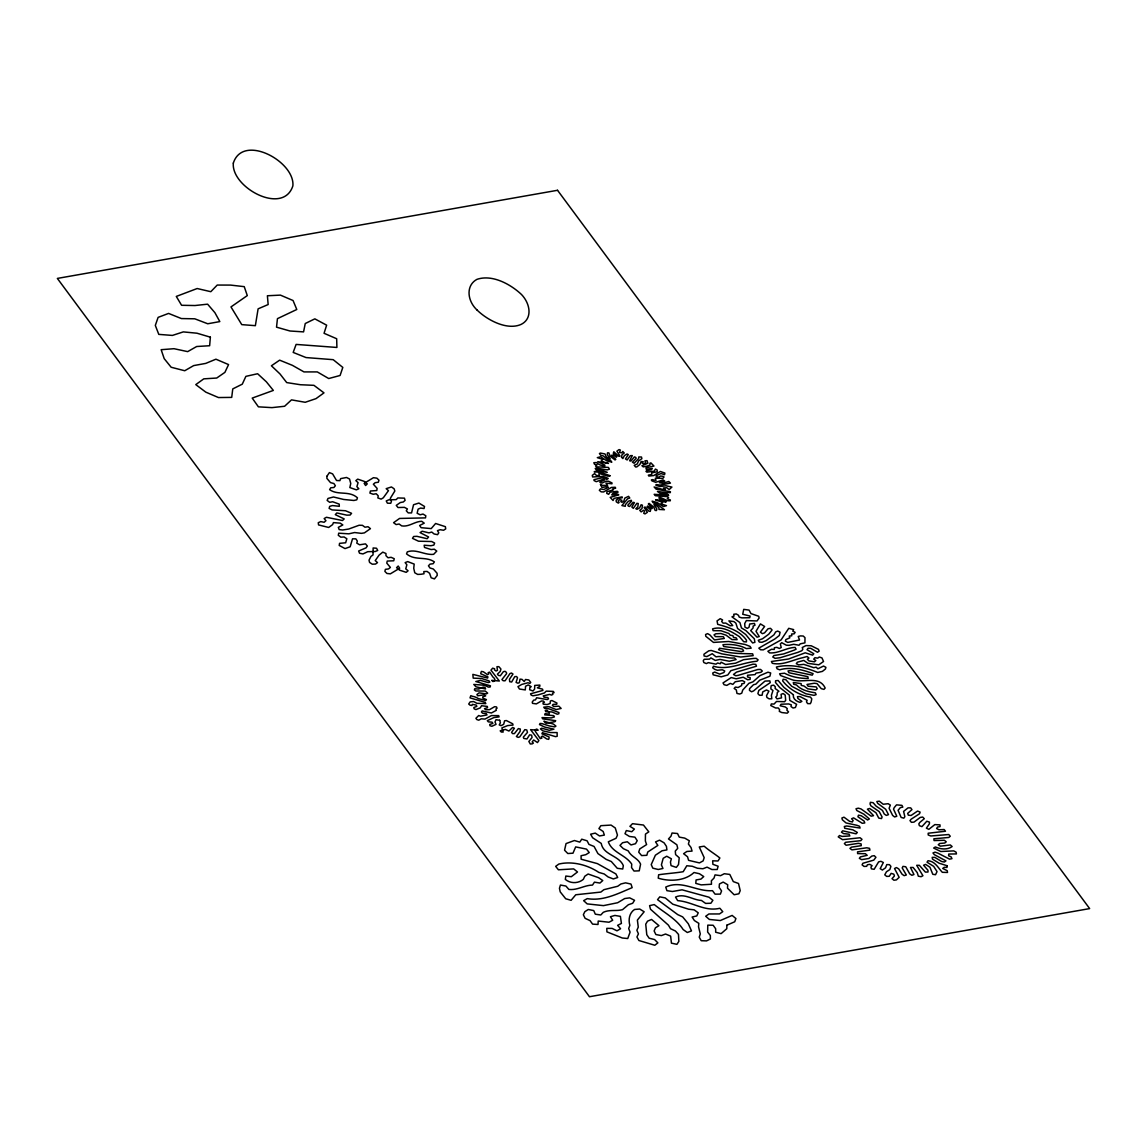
<?xml version="1.0" encoding="UTF-8"?>
<svg xmlns="http://www.w3.org/2000/svg" width="1147" height="1147" viewBox="0 0 1147 1147"><rect width="100%" height="100%" fill="white"/><g stroke="black" fill="none" stroke-linecap="round" stroke-linejoin="round"><path stroke-width="1.5" d="M621.545 457.237L622.85 458.571L624.441 455.56L627.079 453.997L628.298 454.585L625.459 458.915L627.137 459.947L630.291 455.674L632.312 455.574L629.588 460.793L630.95 461.065L634.377 456.907L635.71 457.352L636.198 458.241L632.441 462.212L634.148 463.245L638.621 458.628L638.793 456.936L641.488 457.036L641.876 458.671L638.607 460.908L637.216 464.033L634.219 465.295L635.581 467.001L636.843 466.872L639.854 464.478L641.144 461.481L643.238 461.725L642.048 463.073L644.069 463.789L645.689 462.657L644.872 460.865L647.037 460.635L647.869 463.259L641.919 465.682L643.281 466.915A19.155 11.642 14.6 0 1 646.851 466.198L650.034 465.065L649.89 463.316L650.879 462.872L653.976 466.04L645.947 467.847L646.335 469.367L652.227 468.406L651.396 469.725L646.679 470.714L645.962 471.345L646.865 472.148L654.148 471.202L655.453 469.066L657.217 470.069L657.159 471.747L651.711 472.908L651.711 474.485L648.313 475.159L648.858 476.048L653.747 475.561L660.371 471.46L664.873 473.066L664.572 474.715L661.03 473.525L656.213 475.69L656.256 476.564L658.937 477.224L660.428 475.991L662.866 476.306L664.027 476.951L662.88 478.342L655.31 478.184L656.027 480.507L652.371 479.618L651.324 480.005L651.94 480.88L655.697 482.299L663.066 479.919L664.701 481.037L659.339 482.686L662.737 483.274L668.758 481.468L670.436 483.088L660.07 485.109L656.041 484.536L656.012 485.396L660.041 486.486L665.977 485.783L671.913 487.074L669.16 489.597L666.751 487.733L663.382 488.005L665.446 489.468L664.6 490.013L654.12 486.988L656.141 489.152L670.422 491.762L670.292 492.608L666.393 492.665L657.446 491.461L660.285 493.468L667.024 494.013L668.701 495.246L654.177 494.328L655.381 495.705L667.497 496.68L668.586 497.382L667.253 498.687L670.378 499.977L670.221 500.809L667.54 500.737L660.328 497.425L659.023 497.454L659.095 498.343L666.278 501.64L665.618 502.3L660.629 500.207L655.568 499.891L662.823 502.429L660.944 503.877L666.479 505.641L663.367 506.573L657.016 502.443L652.113 501.167L653.26 502.873L655.998 503.433L664.443 509.741L658.98 509.44L658.908 507.705L655.238 504.551L653.919 504.58L656.858 508.895L656.5 510.53L655.138 510.415L653.776 507.132L649.059 503.39L648.313 504.006L652.428 508.092L651.682 508.695L647.611 506.028L647.109 506.759L650.65 509.87L650.249 511.39L648.887 511.189L645.274 507.074L644.084 507.318L647.381 512.336L644.987 513.928L643.754 513.34L644.571 510.988L643.51 510.257L641.159 511.892L639.754 510.329L641.99 508.565L642.435 505.21L641.116 504.752L639.639 507.82L637.001 509.34L635.811 508.723L637.832 506.802L638.248 503.519L636.872 503.318L633.33 508.336L631.839 507.017L634.449 502.615L633.087 502.329L629.631 506.487L628.284 506.085L627.825 505.196L631.553 501.167L631.266 500.278L628.355 501.268L625.43 504.637L625.287 506.3L621.875 505.569L627.624 498.744L629.803 498.027L628.556 496.336L624.785 498.099L623.782 501.325L621.946 502.314L620.799 501.655L621.918 500.278L619.882 499.633L618.219 500.752L619.093 502.529L618.29 503.103L616.269 501.841L616.154 500.106L618.563 498.4L622.19 497.769L622.161 496.895L614.089 498.328L613.072 500.522L610.175 497.368L618.778 494.859L617.731 494.128L611.81 494.974L612.67 493.654A9.807 5.95 14.6 0 1 616.154 492.852L618.133 492.077L617.215 491.289L610.018 492.192L608.67 494.314L606.734 493.382L606.992 491.705L613.315 489.898L612.498 489.081L615.681 488.149L615.208 487.26L611.38 487.446L603.623 491.963L601.143 491.848L599.336 490.299L600.411 488.88L603.652 489.525L608.426 487.375L607.408 486.629L601.888 487.446L600.397 484.22L602.404 485.41L607.595 485.353L605.96 483.102L611.939 483.805L611.996 482.944L608.555 481.253L605.903 481.224L602.075 483.059L599.809 482.17L604.512 479.962L603.551 479.188L596.239 481.683L594.003 480.521L593.974 479.661L600.784 478.084L603.265 477.754L606.82 479.417L608.254 478.428L603.236 476.406L592.612 476.966L592.311 475.331L594.576 473.611L596.612 475.589L599.193 475.503L598.906 473.381L607.967 476.163L610.29 475.79L600.684 472.32L594.175 471.804L596.942 470.729L607.25 472.349L601.315 469.826L595.867 469.324L595.221 468.463L596.34 468.134L607.207 469.869L609.387 469.18L608.44 467.431L596.44 466.843L595.594 466.026L597.057 464.836L594.605 464.392L593.816 462.7L596.397 462.542L598.347 463.99A8.344 5.075 14.6 0 0 602.132 465.567L604.827 465.969L604.827 465.094L597.773 461.682L608.455 463.431L602.361 461.596L601.214 460.936L602.978 459.46L597.3 457.639L600.655 456.735L606.921 460.951L611.81 462.112L610.562 460.42L607.881 459.918L603.351 455.961L600.655 455.216L599.437 453.524L600.426 453.065L605.014 453.968L606.161 456.592L608.942 458.958L610.204 458.814L607.222 454.513L607.509 452.836L608.856 452.893L610.218 456.248L615.05 459.933L615.796 459.33L611.509 455.302L613.459 455.115L616.34 457.223L616.914 456.52L613.301 453.366L613.817 451.789L618.778 456.262L620.011 456.076L616.885 451.158L619.065 449.581L620.369 450.068L619.466 452.42L621.803 452.836L622.735 451.459L624.269 452.993L622.004 454.771L621.545 457.237M793.38 694.795C792.606 698.881 796.548 701.534 800.061 702.365L801.896 701.376L797.868 698.408L797.452 696.63L800.09 696.573L807.13 700.287L806.47 701.864L807.646 703.627L810.327 703.67L811.101 702.136L811.789 698.81L810.413 697.089C799.731 695.412 789.193 689.333 782.655 680.874L783.157 679.239L785.896 679.727L791.674 686.25L805.811 693.763L813.969 695.354L816.134 694.623L815.331 692.831C808.649 691.741 801.266 690.236 796.462 684.917L793.724 684.272L793.28 682.479L801.151 683.626L801.237 685.376L803.961 685.992L807.76 688.831L815.861 689.978L817.223 688.687L816.205 686.91L808.105 686.221L807.001 684.458L814.27 683.239L817.008 683.583L821.252 688.644L823.947 689.376L825.166 688.014C818.772 674.493 802.04 684.257 790.713 679.239L780.591 675.569L779.602 673.791L784.519 673.203C791.602 677.045 800.162 678.537 808.205 678.436L807.818 676.658L788.835 672.716L788.032 670.938L790.527 670.594L812.205 675.153L813.108 673.662C802.8 669.733 790.713 666.55 779.702 669.805L777.107 668.816L776.404 667.024C790.326 663.654 804.778 667.11 817.696 672.457L822.385 671.396L825.439 669.002L825.897 667.353L823.575 666.049L817.868 668.773L816.134 667.153L813.797 667.683L803.746 664.342L798.728 664.902L796.319 663.669L797.337 662.22L803.789 660.428L807.947 663.339L818.772 664.83L823.532 661.475L821.955 657.905L819.302 657.016L817.653 658.134L814.9 657.718L813.739 659.109L815.847 660.572L814.413 661.819L808.95 660.901L807.345 659.238L808.95 658.077L807.101 656.5L802.728 657.704C792.763 659.797 782.928 665.676 772.304 663.296L771.429 661.504L788.519 659.009L805.223 652.815L812.621 655.138L813.782 653.747L807.044 649.718L808.033 648.256L810.7 648.313L817.496 652.256L819.144 651.123L818.428 649.345L811.187 645.761L805.94 645.603L802.269 647.525L802.843 649.317L801.782 650.736L797.724 652.399L780.075 657.747L775.057 658.335L772.777 656.987L773.867 655.568L783.602 653.933L794.183 650.134L796.104 649.202L795.086 647.424C786.312 647.625 778.713 653.546 769.594 652.901L767.873 651.267L771.544 649.274L774.254 649.446L774.397 647.725L776.849 647.352L779.358 648.471L781.236 647.51L780.333 643.954L781.752 642.693L786.355 645.216L789.05 645.317L793.738 644.299L799.015 645.245L800.205 643.868L804.922 642.85L804.993 637.675L803.258 636.04L800.549 635.897L798.226 636.456L799.531 640.012L787.76 642.406L785.351 641.187L785.881 639.567L789.81 637.832L789.251 636.04L791.788 635.782L791.573 634.019L794.14 633.818L795.143 632.355L792.763 631.108L793.667 629.617L788.749 628.327L781.107 639.911L763.285 649.862L760.59 649.775L758.841 648.155L774.712 639.065L779.329 635.495L780.089 632.241L777.652 631.065L775.659 631.94L773.91 634.879L766.124 640.628L762.024 642.277L759.3 642.062L758.282 640.284L762.526 638.764L768.762 634.205L772.074 629.975L770.469 628.312L768.06 628.771L764.519 632.9L762.397 633.66L760.389 632.155L764.605 626.477L760.447 623.911L756.002 631.294L759.257 636.542L757.034 637.187L750.712 630.606L753.12 627.911L753.092 626.162L754.998 625.215L754.439 623.423L749.708 623.997L748.991 627.294L747.285 628.37L744.933 627.094L744.704 623.581L746.339 620.57L757.049 620.957L759.113 618.061L758.712 616.283L750.97 613.588L749.077 610.075L743.715 609.372L742.726 614.262L750.081 616.054L749.751 617.717L741.88 617.875L739.198 617.086L738.51 615.294L736.259 613.946L733.75 614.262L734.023 616.039L731.958 616.857L739.915 622.577L741.449 627.925L745.937 630.649L754.339 638.807L754.912 642.334L752.618 642.937L745.693 634.477L737.593 628.499L735.844 623.122L733.894 621.588L728.904 620.871L732.718 625.574L730.152 625.76L725.75 623.079L723.112 623.136L721.649 621.43L722.581 619.939L720.201 618.692L717.047 620.9L717.692 624.341C728.259 627.266 739.829 630.621 746.468 640.184L746.439 641.904L743.729 641.732L739.414 636.7C731.729 631.667 722.28 625.832 712.588 628.871L713.104 630.664L721.004 630.735L728.861 633.474L730.123 635.223L732.861 635.596L733.463 637.388L736.202 637.861L737.134 639.653L731.972 639.582L726.108 635.194L720.918 633.488L715.728 633.804L714.036 634.893L715.484 636.614L723.341 636.685L724.316 638.463L714.524 639.954L709.864 634.908L707.541 633.617L705.591 634.52L705.792 636.284L713.491 642.42L728.632 641.474L745.034 644.456L750.081 646.406L751.17 648.184L746.339 648.6C739.528 644.929 730.639 643.883 722.94 644.729L723.642 646.521L739.93 648.571L742.654 649.188L743.6 650.966L741.363 651.611L719.599 648.256L718.581 649.704C729.334 654.019 741.363 653.432 752.633 653.833L753.178 655.625L740.704 657.03L721.764 653.833L711.24 650.449L708.774 650.822L703.928 654.234L704.086 655.998L706.824 656.6L712.244 653.718L716 656.83C722.266 655.496 728.159 658.794 734.467 657.934L736.13 659.582L729.306 661.245L719.986 659.396L715.284 660.428L710.911 657.891L709.477 659.138L704.229 659.296L703.24 660.758L703.828 662.55L706.38 663.597L708.273 662.636L716.015 664.17L717.592 663.009L720.302 663.74L721.105 662.206L725.621 664.5L735.571 663.181L743.528 659.711L753.493 658.45L756.117 658.349L758.124 659.855L756.963 661.245C742.224 662.436 728.445 670.637 713.491 666.264L712.66 667.783L714.667 669.289L717.262 670.264L722.352 669.776L724.746 671.009L723.9 672.529L719.728 674.121L714.624 672.056L712.746 673.017L713.162 674.809L721.219 676.816L727.772 674.981L730.854 670.665L753.049 664.17L755.773 664.385L756.49 666.178L736.517 672.128L733.492 674.479L735.815 675.784L738.224 675.339L757.895 669.49L760.533 669.432L762.325 671.038L760.891 672.285L756.045 673.131L755.084 674.608L747.6 675.239L747.5 676.959L750.195 677.676L750.124 679.397L747.658 679.755L743.227 677.217L736.188 678.795L731.213 677.576L723.026 682.938L724.072 684.716L726.797 685.39L730.266 683.383L732.861 684.386L735.227 681.762L742.267 680.587L744.69 681.791L744.159 683.397L741.736 683.841L741.636 685.562L738.109 687.512L735.37 687.082L734.152 688.458L736.288 689.877L736.976 693.433L739.7 694.035L741.751 693.189L742.726 690.05L748.891 683.325L752.948 681.834L760.031 675.597L767.988 672.199L770.684 672.974L769.938 676.2L759.701 680.214L755.844 684.171L753.507 684.702L749.579 688.63L749.435 690.351L751.572 691.784L753.593 690.924L765.02 681.089L769.866 680.888L770.239 682.68L758.827 690.408L757.866 693.634L759.5 695.297L762.124 695.225L762.726 691.913L766.468 689.978L768.92 691.154L766.511 695.699L766.942 697.491L769.164 698.853L771.802 698.795L771.429 695.268L772.978 690.494L770.927 689.017L770.899 687.268L771.243 685.605L773.637 685.146L775.315 686.781L775.1 688.472L778.928 691.254L777.322 692.401L776.963 695.799L775.73 697.147L777.035 698.896L781.537 697.892L781.064 694.351L783.143 693.548L785.193 695.039L785.681 700.315L784.591 701.735L776.519 701.448L774.039 704.086L771.329 703.928L770.784 705.534L775.587 707.986L778.254 707.971L779.616 709.692L779.315 711.369L781.752 712.545L787.229 713.176L788.534 711.857L786.871 710.208L787.258 708.545L785.351 706.996L780.189 705.749L781.035 704.229L788.663 703.943L791.301 704.846L791.014 706.538L793.064 708.014L795.416 707.498L796.606 704.315L789.753 700.344L789.337 695.082L779.788 687.54L775.472 682.451L775.616 680.73L778.153 680.486L783.845 687.311L793.38 694.795M476.994 309.977C486.801 319.712 506.802 330.752 521.082 324.415C532.624 318.78 530.488 303.969 521.555 294.564C510.974 284.513 492.464 274.061 476.951 279.352C465.725 285.402 467.101 300.7 476.994 309.977M499.705 720.273L500.393 722.782L499.246 724.918L501.067 725.678L503.691 724.287L504.58 720.803L506.357 720.56L512.709 723.786L513.039 725.062L507.591 725.592L501.884 727.915L503.189 732.058L501.282 732.03L500.164 730.84L505.383 729.42L508.938 731.04L512.623 727.442L514.386 728.259L511.634 732.345L512.523 733.607L514.415 733.607L518.358 728.589L520.308 729.019L520.093 731.442L516.394 736.546L518.172 737.378L519.734 736.89L524.824 729.65L526.774 729.979L527.477 732.431L523.319 737.134L523.763 738.41L526.946 738.969L529.627 734.854L531.591 735.155L532.079 737.521L528.867 741.478L530.301 743.987L532.165 743.873L533.384 743.113L532.151 741.937L533.713 739.987L537.47 742.568L538.875 740.575L530.588 729.664L538.158 730.209L536.81 729.076L535.362 729.707L535.291 731.284L540.28 738.582L541.886 738.123L541.255 736.847L542.445 736.059L546.675 738.926L548.639 739.356L549.055 738.209L549.083 736.976L541.943 733.793L542.402 732.661L555.506 736.646L557.184 736.274L557.112 732.575L550.488 732.546L542.875 730.868L540.409 728.89L541.771 728.216L549.341 730.338L553.944 729.162L544.725 727.098L539.506 724.574L540.051 723.47L541.986 723.614L549.384 725.951L554.732 726.897L555.937 726.108L553.442 724.087L543.95 721.191L546.058 723.284L554.933 721.678L555.722 720.674L542.674 718.854L542.001 717.592L551.291 717.922L554.388 716.918L553.8 715.642L544.71 714.853L545.04 713.692L548.94 714.094L549.356 712.947L547.076 710.251L545.269 710.452L545.814 711.728L551.994 711.957L557.213 714.208L558.833 713.764L558.919 712.531L548.424 708.66L544.596 708.387L543.75 707.14L548.883 706.667L556.166 709.577L561.17 708.445L558.847 706.165L553.829 706.48L552.367 705.419L553.069 704.373L556.725 704.244L556.94 703.039L551.908 700.516L550.359 701.032L550.13 703.484L547.119 704.573L543.219 704.143L542.975 702.867L544.452 702.279L543.391 701.075L541.456 700.975L536.352 703.9L532.523 703.34L532.222 702.064L533.685 700.129L535.477 699.899L536.638 697.763L547.277 699.584L548.51 698.824L547.865 697.548L543.95 697.147L543.248 695.871L549.628 694.394L551.492 695.082L552.868 694.408L552.467 693.132L554.058 692.673L553.384 691.397L546.244 691.139L544.352 693.003L538.172 694.881L532.997 695.785L531.147 695.068L530.531 693.792L542.904 690.422L542.531 689.132L537.355 687.813L539.836 686.336L539.864 685.089L534.731 685.419L534.617 689.06L533.011 690.996L529.627 689.72L529.885 687.368L531.247 686.695L528.237 684.945L525.541 686.25L525.297 689.921L519.462 689.017L517.957 686.637L521.742 684.444L527.978 682.752L529.857 683.426L530.703 682.436L528.824 679.956L525.527 679.497L524.193 681.519L522 679.368L520.035 679.139L519.376 682.694L517.842 683.211L516.093 682.365L517.526 677.748L516.551 676.515L514.731 676.673L511.662 682.021L509.698 681.691L509.469 679.225L512.981 674.049L511.462 673.031L509.956 673.576L505.067 680.816L503.146 680.716L501.927 679.554L506.587 673.676L506.401 672.4L505.038 671.296L503.361 671.683L500.336 675.755L498.372 675.382L497.454 674.149L500.293 671.353L500.924 669.016L498.845 666.665L496.952 666.694L497.44 670.378L496.006 670.995L494.5 669.963L494.586 668.73L492.651 668.199L490.959 670.149L499.332 681.017L491.733 680.343L492.966 681.533L494.515 681.003A5.291 3.212 14.6 0 0 492.923 677.045L489.683 672.142L488.135 672.658L488.737 673.934L487.504 674.694L483.389 671.784L481.425 671.425L480.951 672.558L480.751 673.762L487.934 676.902L487.604 678.063L472.865 674.379L473.195 678.121L481.726 678.537L488.995 680.859L489.826 682.121L488.221 682.58L480.579 680.4L475.804 681.519L490.457 685.834L490.142 687.01L488.292 687.11A9.463 5.749 14.6 0 0 482.787 685.103L473.797 684.444L475.948 686.795L485.582 688.989L485.181 687.698L483.274 687.11L478.629 689.032L474.743 688.774L474.385 689.935L475.847 690.996L485.224 691.039L487.661 693.118L486.4 693.878L479.073 692.86L476.908 694.509L477.682 695.77L484.235 694.795L485.668 695.871L482.744 696.874L482.844 698.122L486.428 699.584L485.625 700.573L478.055 698.494A7.556 4.588 14.6 0 0 472.664 696.387L470.815 695.67L470.026 697.863L485.124 702.365L485.841 703.627L476.908 703.326L473.639 701.548L470.127 701.921L468.707 704.014L470.012 705.147L471.976 705.491L472.363 704.344L476.277 705.104L476.837 706.38L473.84 707.513L474.112 708.789L475.905 709.592L480.278 707.871L481.554 705.735L487.346 706.437L487.518 707.699L484.478 708.645L485.783 709.764L489.525 709.649L494.586 706.695L496.536 706.939L497.038 708.215L495.934 709.061L496.307 710.337L491.36 713.004L482.17 710.925L481.439 711.957L482.543 713.162L486.328 713.635L486.988 714.911L480.564 716.201L478.7 715.527L475.919 718.294L476.822 719.542L478.7 720.201L481.31 718.811L484.98 719.083L491.432 715.57L498.701 715.628L499.074 716.918L493.87 717.578L487.303 720.66L488.364 721.879L492.149 722.166L492.852 723.427L489.74 724.445L489.955 725.707L491.877 726.28L496.034 724.374L494.988 721.907L496.006 719.728L499.705 720.273M726.84 925.213L726.811 928.683L721.105 933.644L715.685 932.224L715.656 928.755L713.147 925.256L707.785 925.142L707.642 932.067L710.351 935.522L710.394 938.992L706.566 940.884L701.19 940.698L699.254 937.142L700.287 933.902L698.523 926.762L698.81 923.335L694.394 920.554L692.114 917.027L696.788 915.937L698.236 912.826L694.15 909.843L688.673 909.213L672.759 904.18L665.274 897.929L659.783 896.854L657.546 899.664L677.705 914.603L682.666 916.897L688.315 923.765L691.483 930.905L687.325 932.511L683.168 929.572C676.329 918.905 664.084 912.539 654.249 904.567L649.589 905.643L650.478 909.213L668.4 925.142L670.522 928.683L675.454 931.02L678.494 934.404L678.852 941.4L676.916 944.339L671.439 943.149L670.651 936.124L665.547 934.031L661.36 935.594L655.869 934.533L654.134 930.963L655.439 927.794L658.937 925.672L651.568 919.464L647.525 921.17L645.732 924.181L646.779 934.69L649.159 938.203L654.593 939.565L657.876 942.877L654.794 945.257L638.893 940.511L636.929 936.956L638.435 933.859L636.886 930.274L638.262 927.134L637.388 920.08L644.155 911.765L639.696 909.026L634.578 909.471C629.33 912.869 628.198 919.679 629.846 925.342L628.685 928.554L630.09 932.138L627.753 938.518L622.291 938.002L606.906 931.851L606.792 928.353L612.14 928.425L617 930.819L620.57 928.74L617.616 925.342L621.416 923.435L620.398 916.367L614.907 915.435L610.419 916.725L612.699 920.252L609 922.231L598.218 921.041L598.003 924.482L592.583 924.124L590.06 920.625L585.113 918.317L583.35 914.747L584.87 911.65L588.296 909.485L593.773 910.603L595.293 914.188L600.784 914.991L603.308 912.309C609.659 909.313 616.125 911.449 622.52 909.671L628.37 904.725L632.671 903.263L634.535 900.295L629.689 897.872L624.714 898.545L617.66 902.732L603.451 905.628L587.178 903.893L583.637 900.667L587.25 898.631C603.365 901.298 617.903 893.585 632.169 887.649L631.008 884.065L625.545 882.846L620.928 883.979L617.703 886.273L603.895 889.685L600.842 892.079L575.751 894.775L571.106 900.309L565.715 898.761L560.209 891.864L559.449 888.294L560.439 885.04L565.915 886.043L568.869 889.441C577.357 890.459 584.353 885.154 592.497 885.097L594.433 882.158L599.924 883.061L602.763 880.552L598.519 877.67L588.139 874.014L584.798 876.236L583.336 879.348C578.174 883.677 570.532 883.706 565.328 879.419L565.829 876.036L571.306 876.709L577.514 871.978L573.658 868.896L558.417 869.799L555.664 866.358L558.861 864.049C572.339 860.852 587.694 864.924 598.791 872.394L604.168 873.971L608.168 876.982L613.358 878.946L617.688 877.498L615.896 873.928L597.358 863.605L581.128 859.218L581.07 855.734L585.773 854.687L589.243 852.565L586.504 849.11L575.665 846.902L572.984 853.196L567.808 853.526L564.553 850.214L566.045 843.575L574.418 840.522L579.794 842.113L581.744 839.188L587.106 840.808L588.941 844.378L594.06 846.457L597.931 853.583L606.218 859.404L611.308 861.512L617.272 868.308L622.749 869.01L623.323 865.655C619.079 855.318 603.365 855.261 601.229 843.403L592.612 837.754L590.619 834.199L595.264 833.109L599.537 835.977L604.354 835.088L603.179 831.503L598.92 828.621L600.856 825.682L611.05 825.08L615.265 827.976L617.459 835.116L616.068 838.256L608.311 841.826C612.197 852.694 625.688 854.845 631.725 864.107L631.538 867.548L634.004 871.046L639.237 870.831L640.585 864.15C638.09 858.214 630.907 856.651 628.312 850.945L623.351 848.665L619.982 845.382L622.563 842.73L627.337 841.769L630.993 844.952L635.524 843.705L637.216 840.679L634.922 837.152L629.445 836.464L625 833.711L626.319 830.557L631.796 831.718L634.391 829.08L629.918 826.342L632.499 823.689L643.453 825.037L648.801 831.862L645.46 834.084L645.374 840.995L646.607 844.579L639.782 848.923L638.707 852.164L641.617 855.576L646.822 855.304L647.754 852.02L657.848 845.411L655.539 841.898L659.554 840.163L664.099 842.844L666.436 846.357L666.909 849.898L662.077 850.773L655.396 855.203L651.224 864.594L652.815 868.164L658.263 869.483L662.966 868.465L661.403 864.881L663.195 858.314L666.722 856.221L671.382 858.802L670.45 862.085L671.052 865.627L676.343 867.39L678.508 864.551L679.225 857.77L675.597 854.587L675.282 851.06L677.734 848.35L676.859 844.78L668.486 838.944L670.966 836.235L672.056 833.009L677.519 833.525L679.253 837.109L684.745 838.113L689.318 840.765L688.386 844.049L691.024 847.518L692.057 851.103L686.895 851.461L683.598 853.712L687.54 856.766L688.587 860.336L699.455 862.902L703.125 860.91L704.186 857.669L699.269 846.973L704.186 846.214C709.204 850.687 714.667 853.798 719.872 857.985L718.036 860.981L712.66 860.809L712.904 864.322L718.122 866.229L717.219 869.512L711.914 869.541L707.054 867.146L702.896 868.752L697.448 868.25L692.258 866.257L686.809 865.756L683.196 871.72C675.153 873.053 666.923 873.512 658.636 874.774L658.249 878.172C669.504 881.67 684.831 881.168 693.992 872.509L699.455 873.727L703.742 876.58L700.917 879.104L696.071 879.95L695.799 883.376L701.204 884.882L711.484 884.251L711.369 880.753L713.993 878.115L715.054 874.889L720.545 875.663L724.302 873.727L729.793 874.43L733.291 881.584L738.51 883.491L740.216 890.631L738.897 893.785L734.137 894.746L727.485 888.194L727.714 884.767L723.198 882.072L719.427 883.993L719.14 887.405L721.578 890.918L720.359 894.115L715.054 894.158L712.502 890.674C696.544 891.893 681.504 879.563 665.747 887.09L666.923 890.674L672.414 891.506L682.078 889.814L709.032 897.226L712.875 900.323L710.896 903.248L705.634 903.406L701.477 900.467C692.716 900.051 684.329 892.925 675.526 897.083L677.662 900.624C692.286 901.714 704.817 911.994 719.872 908.252L722.768 911.664L719.527 913.944L708.903 913.973L705.692 916.267L709.362 919.45L720.287 920.554L732.13 915.421L735.915 918.546L734.725 921.758L726.84 925.213M947.049 865.727L947.006 867.462L944.296 867.29L942.691 868.437L947.221 870.688L947.522 872.466L942.304 872.308C938.088 867.806 935.163 861.354 928.038 860.723L927.034 862.186L933.629 866.343L937.042 871.591L935.551 874.702L932.798 874.301L929.945 867.232L925.643 864.408L923.579 865.225L927.98 870.286L927.995 872.021L925.371 872.107L919.364 865.325L916.682 865.297L922.919 875.735L921.055 876.709L918.317 876.179L917.242 872.623L913.112 867.462L910.46 867.462L913.958 874.516L911.851 875.29L909.7 873.856L905.743 866.759L903.004 866.386L902.173 867.906L906.345 874.989L904.137 875.663L902.058 874.2L898.718 868.896L896.438 867.562L894.545 868.523L899.162 877.326L896.409 879.892L893.929 880.236L892.036 878.674L894.416 875.964L893.828 874.172L891.147 873.383L889.255 876.308L886.631 876.394L884.767 874.817L886.459 871.777L889.814 869.584L890.904 866.358L889.441 864.652L886.76 864.609L885.556 867.792L882.401 870.057L880.193 868.666L883.348 862.515L880.925 861.311L878.616 861.87L874.143 869.311L871.405 868.853L870.946 867.075L872.093 865.67L869.799 864.351L867.376 864.766L866.659 866.329L864.035 866.415L862.1 864.867L862.816 863.304L873.785 860.121L875.921 857.311L874.258 855.662L871.82 856.078L868.924 858.472L861.626 859.648L859.347 858.329L860.422 856.895L867.189 855.318L865.397 853.712L857.612 853.597L857.555 851.848L869.942 850.113L869.512 848.336L866.774 847.791L851.934 849.884L849.927 848.379L851.418 847.16L861.254 845.669L861.11 843.905L858.372 843.332L846.099 845.239L844.378 843.604L845.669 842.285L860.795 840.679L861.999 839.303L860.078 837.754L842.543 839.661L838.228 836.88L839.504 835.546L842.156 836.421L849.841 835.948L849.081 834.156L843.619 833.611L841.468 832.192L842.658 830.815L856.121 833.826L857.339 832.464L852.952 829.869L844.751 828.263L844.307 826.485L846.687 825.998L860.107 828.062L859.504 826.27L856.909 825.295L846.042 822.944L842.357 819.775L841.912 817.997L843.977 817.18L849.64 821.352L852.364 821.983L853.124 820.449L851.59 818.757L853.554 817.868L862.286 823.302L864.766 822.944L864.164 821.152L857.927 816.793L858.472 815.173L861.211 815.732L867.576 819.99L869.369 818.958L863.935 814.212L856.823 810.542L856.006 808.75L858.3 808.176L860.996 808.922L871.175 816.162L873.555 815.675L867.404 809.18L869.584 808.463L875.978 812.75L878.76 818.098L881.513 818.557L882.1 816.951L879.19 811.617L870.831 805.782L870.043 804.004L870.387 802.327L873.125 802.714L876.064 806.097L882.444 810.399L884.237 813.983L886.359 815.417L888.481 814.642L885.699 809.295L877.656 803.316L876.838 801.524L879.319 801.179L883.233 804.248L888.165 803.703L890.344 805.108L889.097 808.291L892.653 815.431L894.603 816.965L896.796 816.263L893.527 809.151L894.244 807.588L896.538 804.85L901.958 805.352L902.832 807.144L900.409 807.56L898.058 810.298L901.126 817.41L903.822 818.169L904.854 816.736L903.592 811.416L908.037 807.861L910.704 807.875L911.951 809.624L907.664 813.381L908.324 815.173L911.062 815.488L917.586 811.044L920.109 812.119L919.564 813.739L911.105 819.202L909.987 820.607L911.378 822.313L913.958 822.127L920.238 817.438L922.69 817.051L924.281 818.714L919.851 822.399L918.833 823.847L919.349 825.639L921.944 826.629L926.805 821.238L929.443 822.112L929.4 823.847L926.389 828.177L928.855 829.338L934.834 824.593L940.01 824.879L940.024 826.614L937.586 827.03L936.612 828.507L938.949 829.797L944.139 829.525L945.501 831.245L928.167 833.238L928.224 834.973L930.805 835.977L948.741 834.529L950.261 836.22L948.798 837.453L933.859 838.801L934.059 840.565L944.339 840.264L946.246 841.812L944.755 843.031L939.651 843.489L938.246 844.751L940.411 846.171L950.318 844.952L952.139 846.543C947.35 850.099 940.511 849.267 935.364 846.959L933.658 848.049L940.769 851.518L953.716 850.888L956.082 852.149L956.44 853.927L948.755 854.042L948.612 855.748L951.107 856.866L951.967 858.659L949.587 859.146L937.701 853.038L935.063 852.149L932.97 852.938L934.346 854.658L945.96 860.881L944.339 862.028L941.587 861.483L934.877 857.397L932.196 857.368L932.482 859.146L939.192 863.232L947.049 865.727M326.952 476.206L326.881 478.371L330.522 482.629L333.906 483.532L335.354 485.726L333.935 487.489L330.752 487.79L329.619 489.654C338.035 495.719 349.089 490.256 357.434 497.784L356.789 499.82L353.864 500.479L343.656 499.461L333.476 496.981L327.985 498.443L327.153 500.422L329.648 502.3L332.673 501.755L339.197 504.121L339.326 506.314L332.53 505.555L329.705 506.343L329.117 508.379L332.114 509.928L345.505 510.745L351.57 513.311L350.122 515.046L346.853 515.161L336.817 512.938L335.297 514.645L344.2 518.917L342.494 520.523L326.422 517.283L324.157 518.559L325.934 520.709L324.157 522.272L320.744 521.598L318.264 522.717L318.565 524.925L328.659 527.462L332.63 524.595L333.419 522.616L340.157 523.147L342.838 524.939L338.336 527.348L339.168 529.584L342.595 530.014L348.688 529.039L359.083 525.254L362.438 525.34L364.975 527.204L368.044 526.717L370.452 528.652L364.431 532.868L361.377 533.355L354.595 532.538L348.831 533.828L338.695 533.197L338.308 535.291L340.831 537.169L344.086 536.982L346.838 538.732L345.663 542.775L339.555 543.348L339.225 545.456L345.018 548.581L350.165 546.789L352.53 538.818L355.871 538.861L357.319 541.054L356.789 543.119L359.613 544.796L365.52 543.879L367.341 546.015L366.094 547.836L358.638 551.019L359.541 553.255L362.968 553.929L367.714 551.693L375.198 551.521L377.721 550.46L376.546 548.237L373.133 547.965L373.019 554.962L370.968 556.381L369.019 560.195L369.578 562.431L372.288 564.195L375.556 564.066L377.506 562.589L375.227 560.611L379.04 555.177L382.797 552.137L385.951 553.499L385.966 555.678L388.016 557.743L391.113 557.313L394.238 558.718L393.736 560.783L387.242 561.069L386.783 563.148L390.396 567.421L388.518 568.941L385.392 569.342L384.876 571.407L386.94 573.471L390.367 573.844L399.686 568.224L398.21 566.03L396.575 567.665L399.6 570.174L406.224 572.339L408.074 570.805L405.751 568.84L406.87 564.768L405.135 562.618L407.715 561.6L414.182 564.095L413.737 568.324L414.77 572.783L417.666 574.418L420.935 574.274L423.989 573.772L423.831 571.579L427.1 571.435L429.609 573.314L431.143 577.787L434.455 578.905L437.222 575.436L437.064 573.242L433.322 568.998L429.967 567.994L428.448 565.815L430.01 564.123L433.136 563.722L434.383 561.901C425.895 555.951 415.028 561.026 406.554 553.886L407.285 551.879C416.132 548.639 424.72 555.349 433.623 554.331L436.763 551.09L434.297 549.198L431.157 549.571L424.519 547.434L424.161 545.226L430.928 545.728L433.867 545.083L434.641 543.09L431.688 541.513L418.54 541.212L412.504 538.359L413.637 536.495L416.891 536.323L427.114 538.703L428.591 536.982L420.074 532.609L422.182 531.233L428.964 532.868L431.745 532.036L434.125 533.986L437.537 534.66L438.785 532.839L437.466 530.617L440.161 529.713L443.588 530.258L445.71 528.882L445.38 526.674L435.602 523.491L431.215 528.595L421.135 527.692L419.63 525.498L424.247 523.147L421.68 521.297C414.641 521.441 409.02 527.147 401.694 525.885L399.142 524.021L396.116 524.566L393.579 522.688L399.557 518.444L425.508 517.885L425.809 515.763L423.014 514.057L420.146 514.788L417.135 513.268L418.125 509.139L420.634 508.064L424.06 508.537L424.519 506.458L418.899 503.06L413.551 504.737L411.558 512.91L408.232 512.895L406.296 510.802L407.4 508.924L404.432 507.361L397.98 507.533L396.274 505.383L400.303 502.544L403.314 501.985L405.077 500.393L404.447 498.156L397.808 497.956L396.202 499.619L388.718 499.863L386.238 500.952L387.399 503.189L390.754 503.289L391.428 501.268L390.267 498.4L394.84 491.002L394.095 488.765L391.442 486.959L386.152 488.665L388.475 490.644L383.313 497.784L381.134 499.117L377.85 497.927L378.238 495.834L376.23 493.755L373.176 494.242L369.893 493.081L370.424 491.016L376.761 490.529L377.148 488.436L373.363 484.206L375.212 482.672L378.324 482.242L378.969 480.206L376.876 478.156L373.449 477.697L364.158 483.331L365.592 485.525L367.255 483.891L364.273 481.382L357.692 479.131L355.842 480.65L358.079 482.658L356.875 486.658L358.839 488.765L356.344 489.855L349.849 487.561L350.753 483.475L349.548 479.016L346.537 477.482L340.63 478.629L339.899 480.636L336.544 480.521L332.601 473.883L329.404 472.593L326.952 476.206M233.328 163.103C231.006 187.434 283.266 215.908 292.872 185.871C295.18 161.555 242.935 133.081 233.328 163.103M210.374 337.175L209.643 345.734L196.682 346.509L187.678 351.627L174 348.702L161.154 349.692L164.207 358.653L171.161 367.255L184.724 370.739L193.685 365.592L205.757 363.398L215.923 359.197L228.568 364.588L224.898 372.374L216.726 378.037L203.779 378.854L195.779 384.618L205.829 392.159L218.475 397.55L231.708 397.392L232.769 388.905L242.289 384.159L245.888 376.359L257.616 373.736L266.376 381.822L273.344 390.424L252.211 398.095L258.405 406.841L271.954 407.629L284.599 406.267L291.496 399.873L305.217 402.282L315.999 398.64L323.984 392.862L313.934 385.335L300.428 384.732L286.707 382.582L279.983 373.936L271.409 365.778L279.653 360.158L292.442 365.363L303.984 371.915L317.289 371.915L328.73 378.539L340.086 375.485L342.81 367.413L333.189 359.671L306.02 357.563L293.188 352.43L296.112 344.415L336.903 347.455L336.673 338.738L324.056 333.29L326.637 325.175L314.837 318.852L305.245 323.526L303.568 331.884L290.005 330.996L276.527 327.167L277.445 318.651L296.786 309.489L293.059 300.528L280.427 295.123L267.394 295.754L268.154 304.543L258.104 308.844L255.365 325.676L241.759 324.63L230.977 306.923L247.293 295.596L244.239 286.65L230.547 285.087L217.227 285.058L210.819 291.696L197.169 288.528L176.294 296.428L181.584 305.288L194.976 305.532L207.607 304.17L214.905 312.687L219.823 321.59L207.736 323.769L194.789 318.809L181.398 318.565L168.58 313.418L158.114 317.375L155.318 325.418L158.788 334.379L172.394 335.426L183.305 331.899L196.954 333.204L210.374 337.175M557.528 190.287L57.35 278.42L589.472 996.729L1089.65 908.596L557.528 190.287"/></g></svg>
